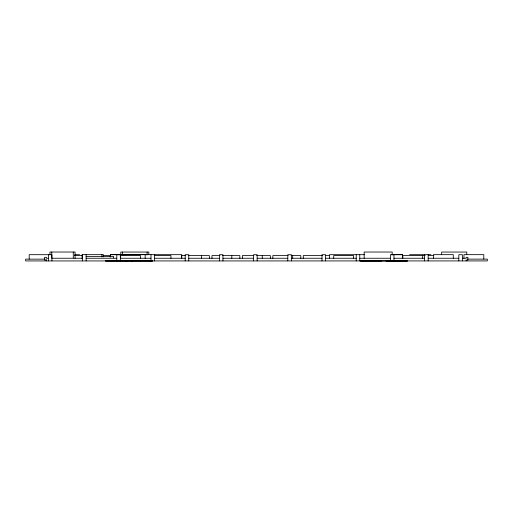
<?xml version="1.0" encoding="UTF-8"?>
<svg xmlns="http://www.w3.org/2000/svg" width="513" height="513" viewBox="0 0 513 513"><rect width="100%" height="100%" fill="white"/><g stroke="black" fill="none" stroke-linecap="round" stroke-linejoin="round"><path stroke-width="0.77" d="M110.391 256.891L110.391 254.66L147.789 254.66L122.088 254.653M391.547 254.698L402.609 254.679L402.609 258.405M381.71 260.918L360.248 260.95L407.579 260.944L386.109 260.97M74.802 254.679L79.56 254.679M364.493 254.685L329.455 254.685L329.455 258.411M409.598 254.679L430.92 254.679M74.34 255.602L82.349 255.602M103.004 255.602L110.173 255.602L110.173 257.019M154.272 255.577L170.938 255.577L170.938 258.417M185.655 255.577L181.538 255.577L181.538 258.417M188.681 255.577L209.368 255.602L209.368 258.437M219.955 255.577L211.972 255.577L211.972 258.417M222.578 255.602L239.847 255.602L239.847 258.437M253.877 255.602L242.412 255.577L242.412 258.417M256.583 255.577L270.37 255.602L270.37 258.437M288.178 255.602L272.845 255.577L272.845 258.417M291.095 255.577L300.81 255.602L300.81 258.437M322.6 255.602L303.286 255.577L303.286 258.417M325.665 255.602L329.744 255.602M425.181 255.577L402.827 255.577L402.827 258.417M428.31 255.577L433.883 255.577M86.024 256.455L113.61 256.455L113.61 257.943M48.382 258.251L46.414 258.251L46.414 257.327L44.618 257.327L44.618 260.046L46.414 260.046M51.928 258.251L82.587 258.251M86.133 258.251L116.791 258.251M120.337 258.251L150.995 258.251M154.541 258.251L185.193 258.251M188.746 258.251L219.397 258.251M222.943 258.251L253.602 258.251M257.148 258.251L287.806 258.251M291.352 258.251L322.01 258.251M325.556 258.251L356.214 258.251M359.76 258.251L390.412 258.251M393.965 258.251L424.617 258.251M428.163 258.251L458.821 258.251M462.367 258.251L466.137 258.251L466.137 257.327L467.888 257.327L467.888 260.046L466.137 260.046L466.137 260.918M45.067 259.148L25.65 259.148L25.65 260.944L487.35 260.918L487.35 259.123L467.548 259.123M132.341 260.905L105.421 260.918L126.891 260.95M125.832 260.937L152.752 260.925L131.29 260.899M391.406 254.672L402.609 254.679M110.391 254.66L126.192 254.679M483.804 259.123L483.804 254.66L463.964 254.66L463.964 258.379M466.759 254.416L466.759 252.05L441.648 252.05L441.648 254.416M462.367 260.918L462.367 254.704L458.821 254.704L458.821 260.918M453.28 258.379L453.28 254.66L433.44 254.66L433.44 258.379M428.163 254.704L428.163 260.918M424.617 254.704L424.617 260.918M422.667 255.577L422.667 258.417M393.965 260.918L393.965 254.704L390.412 254.704L390.412 260.918M392.189 254.397L392.189 252.03L364.159 252.03L364.159 258.334M359.76 254.704L359.76 260.918M356.214 254.704L356.214 260.918M353.56 258.417L353.56 255.577L333.719 255.577L333.719 258.417M325.556 260.918L325.556 254.704L322.01 254.704L322.01 260.918M292.686 255.577L292.686 258.417M291.352 260.918L291.352 254.704L287.806 254.704L287.806 260.918M262.246 255.577L262.246 258.417M257.148 260.918L257.148 254.704L253.602 254.704L253.602 260.918M231.812 255.577L231.812 258.417M222.943 260.918L222.943 254.704L219.397 254.704L219.397 260.918M201.378 255.577L201.378 258.417M188.746 260.918L188.746 254.704L185.193 254.704L185.193 260.918M181.749 258.385L181.749 254.666L145.16 254.666L145.16 258.385M154.541 254.704L154.541 260.918M150.995 254.704L150.995 260.918M148.841 254.416L148.841 252.05L120.811 252.05L120.811 254.416M147.09 252.05L147.09 254.339M140.504 258.417L140.504 255.577L120.664 255.577L120.664 258.417M122.569 252.05L122.569 254.339M120.337 260.918L120.337 254.704L116.791 254.704L116.791 260.918M103.402 256.891L103.402 254.66L82.08 254.66L82.08 258.571M101.92 254.66L101.92 257.007M86.133 254.704L86.133 260.918M82.587 254.704L82.587 260.918M75.071 258.334L75.071 252.03L49.96 252.03L49.96 254.397M73.276 252.03L73.276 257.956M51.928 260.918L51.928 254.704L29.196 254.679L29.196 259.148M51.755 252.03L51.755 257.956M48.382 254.704L48.382 260.918M46.414 259.725L46.414 260.918"/></g></svg>
